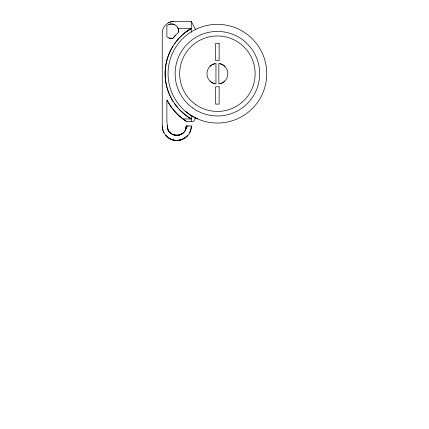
<?xml version="1.0" encoding="UTF-8"?>
<svg xmlns="http://www.w3.org/2000/svg" width="429" height="429" viewBox="0 0 429 429"><rect width="100%" height="100%" fill="white"/><g stroke="black" fill="none" stroke-linecap="round" stroke-linejoin="round"><path stroke-width="0.64" d="M188.138 126.416L186.245 125.96C186.803 138.202 166.736 138.074 167.278 125.96C166.999 138.39 186.518 138.261 186.245 125.96L191.275 125.96C192.058 139.178 173.573 145.565 165.728 135.392M186.213 126.748L186.245 125.96A8.682 7.867 -90 0 1 185.73 129.038L185.103 130.47M186.127 127.434L185.73 129.038L186.116 127.52M189.527 132.867L190.83 129.52A13.229 11.98 -90 0 0 191.275 125.96M195.34 118.291L193.586 121.605L186.245 121.605L186.245 121.316C178.266 116.087 171.643 108.832 167.171 100.407M174.464 43.93C178.855 37.629 184.631 32.304 191.275 28.448A52.252 52.252 0 0 0 191.275 118.956L182.91 118.956M175.627 35.071L172.812 38.358L169.085 38.079L166.892 36.856L166.892 25.595C170.592 22.362 177.016 24.292 178.373 28.99A6.617 5.995 90 0 1 178.684 32.009L172.812 38.358A7.663 7.454 -90 0 1 169.085 38.079M166.157 135.87L170.485 139.044L174.437 140.288A14.516 14.516 0 0 0 179.081 140.288L183.757 138.674L187.795 135.392M187.763 135.43C184.261 139.522 178.421 141.361 173.198 140.031A17.632 15.975 -90 0 0 180.325 140.031M185.017 32.701L191.275 28.448L178.174 28.448L177.595 27.333M183.183 132.936L179.091 135.151A9.486 9.486 0 0 1 174.437 135.151A11.524 10.435 -90 0 0 179.091 135.151M210.012 66.313L212.178 64.656L215.953 63.444L215.953 83.966L212.178 82.754L210.012 81.092M224.791 81.092L222.63 82.754L218.854 83.966L218.854 63.444L222.63 64.656L224.791 66.313M195.662 29.73L191.275 21.45L173.858 21.45C167.648 21.332 162.13 26.855 162.248 33.06L162.248 125.96C162.183 131.601 165.776 136.996 170.93 139.253A15.299 14.881 90 0 0 182.593 139.248M194.444 117.294L194.155 117.235L197.329 118.79L191.404 115.653A9.213 1.652 34.5 0 1 189.243 114.205L185.612 111.454M192.095 116.071L192.728 116.441M191.275 118.956L186.454 115.809L179.327 109.459M186.245 121.316C178.132 115.948 171.386 108.532 166.892 99.898L166.892 121.316L167.567 128.287M171.573 133.896L169.278 131.783M177.997 108.022L174.464 103.48M167.31 126.743L168.42 130.47M163.996 132.867L163.031 130.673L162.248 125.96A13.229 11.98 90 0 0 162.693 129.52M191.275 21.45L191.275 32.341M191.275 115.069L191.275 121.605M220.109 63.61A10.452 10.452 0 0 1 220.109 83.8M214.698 83.8A10.452 10.452 0 0 1 214.698 63.61M180.571 134.642A9.996 9.722 -90 0 1 172.951 134.642M178.174 28.448A7.255 7.255 0 0 1 178.684 32.009M173.053 101.405A51.201 49.791 90 0 1 173.053 46M168.586 22.716A12.216 11.878 90 0 1 173.858 21.45M169.015 24.399A7.647 7.438 90 0 1 174.935 24.85M167.793 129.038A8.682 7.867 -90 0 1 167.278 125.96M219.133 43.291L215.674 43.291L215.674 60.655L219.133 60.655L219.133 43.291M219.133 86.749L215.674 86.749L215.674 104.113L219.133 104.113L219.133 86.749M195.222 104.236A37.741 37.741 0 0 0 254.933 77.649A37.741 37.741 0 0 0 202.054 39.227A37.741 37.741 0 0 0 195.222 104.236M188.395 113.631A49.351 49.351 0 0 0 266.484 78.861A49.351 49.351 0 0 0 197.329 28.62A49.351 49.351 0 0 0 188.395 113.631M192.557 107.904A42.273 42.273 0 0 0 259.443 78.121A42.273 42.273 0 0 0 200.209 35.087A42.273 42.273 0 0 0 192.557 107.904"/></g></svg>
